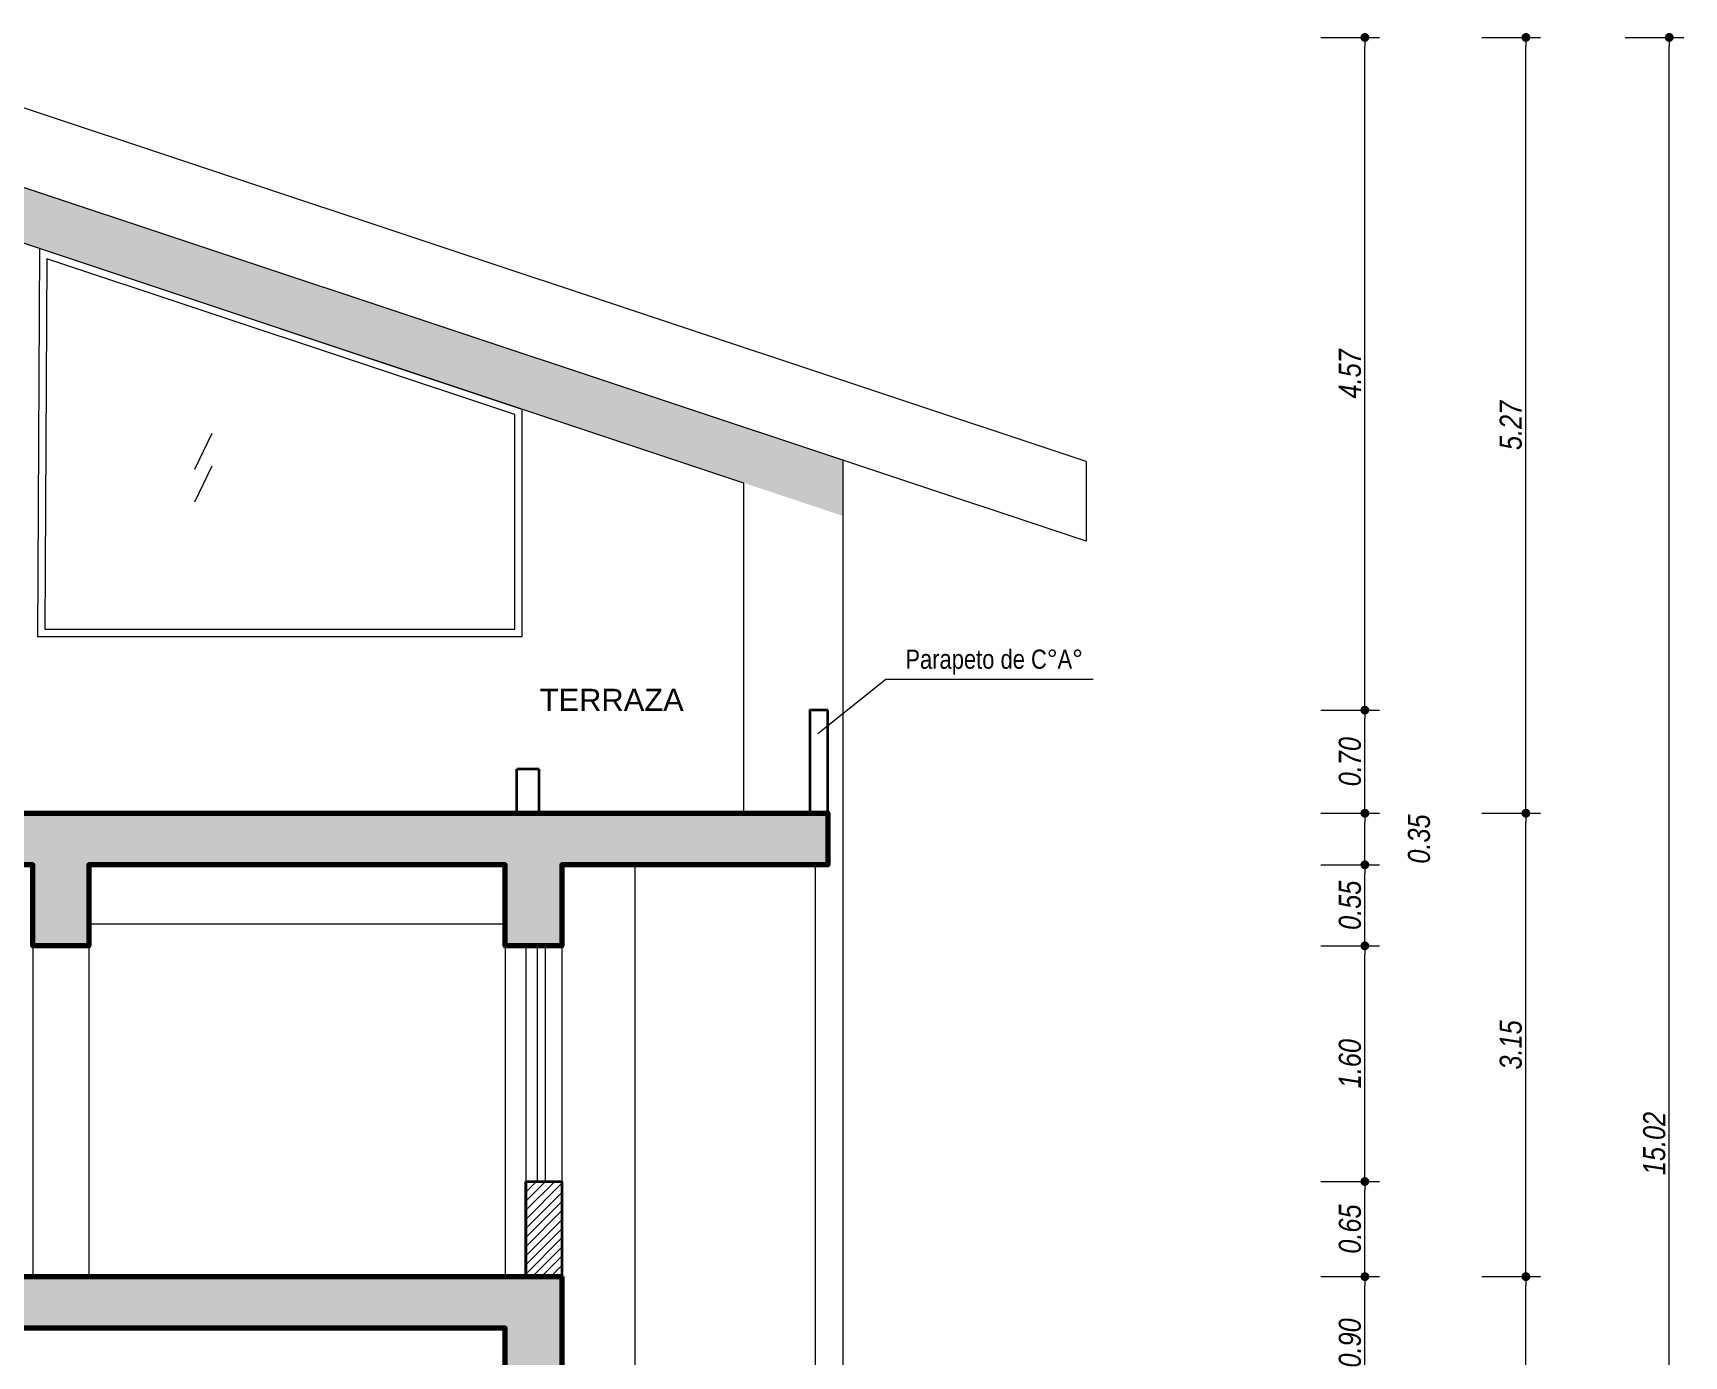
# Model space of a CAD drawing. Header units: inches. Extents: x 140 to 978, y -82 to 38.
# Drawn here: x 646.85 to 658.06, y -61.94 to -52.95 of the extents above; entities that cross this region are included whole.
import ezdxf

# ---------------------------------------------------------------- set-up
doc = ezdxf.new("R2010")
doc.units = ezdxf.units.IN
doc.header["$MEASUREMENT"] = 0
doc.layers.get('0').update_dxf_attribs({"lineweight": 0})
for name, color, linetype, lineweight in [('UNSAAC-CORTE ESTRUCTURA', 7, 'Continuous', 70), ('UNSAAC-CORTE MURO', 42, 'Continuous', 35), ('UNSAAC-COTA', 48, 'Continuous', 0), ('UNSAAC-FACHADA(2DO PLANO)', 7, 'Continuous', 30), ('UNSAAC-LINEA 0.00', 251, 'Continuous', 0), ('UNSAAC-LLAMADOS', 88, 'Continuous', 0), ('UNSAAC-MUEBLE', 254, 'Continuous', 0), ('UNSAAC-MURETE', 146, 'Continuous', 20), ('UNSAAC-TEXTOS', 250, 'Continuous', 0), ('UNSAAC-TEXTURAS', 250, 'Continuous', 0), ('UNSAAC-VANOS', 24, 'Continuous', 0)]:
    doc.layers.add(name, color=color, linetype=linetype, lineweight=lineweight)
doc.styles.add('narrow', font='')
doc.styles.get("Standard").update_dxf_attribs({"font": 'arial.ttf'})
doc.styles.get('narrow').set_extended_font_data('Arial Narrow', italic=True)
doc.dimstyles.new('1EN75', dxfattribs={"dimtxt": 0.15, "dimasz": 0.06, "dimexe": 0.1, "dimexo": 0.15, "dimgap": 0.025, "dimtad": 1, "dimzin": 1, "dimdsep": 46, "dimtxsty": 'narrow', "dimblk": 'DOT', "dimcen": 0.1, "dimclrd": 256, "dimclre": 256, "dimclrt": 256, "dimaunit": 1, "dimadec": 3, "dimazin": 0, "dimtfac": 1, "dimtmove": 2, "dimatfit": 3, "dimldrblk": 'ARCHTICK', "dimfxl": 0.3, "dimfxlon": 1, "dimtolj": 1, "dimtzin": 0, "dimlwd": 0, "dimlwe": 0, "dimarcsym": 0})
pattern_1 = [(50, (-76.37277, 1.53233), (0.35863009, -0.03137607), [0.0375, -0.4125]), (355, (-76.37277, 1.53233), (-0.06937567, 0.37609607), [0.03, -0.33]), (100.451444, (-76.3429, 1.52972), (0.28925442, 0.34472), [0.0318701, -0.35057106]), (46.1842, (-76.37277, 1.63233), (0.53362067, -0.08275964), [0.05625, -0.61875]), (96.635635, (-76.3283, 1.62544), (0.46733097, 0.4870593), [0.04780517, -0.5258569]), (351.18416, (-76.3728, 1.63233), (0.46733097, 0.4870593), [0.045, -0.495]), (21, (-76.32277, 1.60733), (0.29845353, -0.20130945), [0.0375, -0.4125]), (326, (-76.32277, 1.60733), (0.12165767, 0.36257502), [0.03, -0.33]), (71.451445, (-76.2979, 1.59056), (0.42011119, 0.16126558), [0.0318701, -0.35057106]), (37.5, (-76.37277, 1.53233), (0.006079928, 0.166446927), [0, -0.326, 0, -0.335, 0, -0.33125]), (7.5, (-76.37277, 1.53233), (0.13153477, 0.197205856), [0, -0.191, 0, -0.3185, 0, -0.12625]), (327.5, (-76.48427, 1.53233), (0.266911218, -0.011277436), [0, -0.125, 0, -0.39, 0, -0.5175]), (317.5, (-76.53427, 1.53233), (0.291593085, 0.05005249), [0, -0.1625, 0, -0.259, 0, -0.3675])]

# ---------------------------------------------------------------- blocks, each defined once
blk = doc.blocks.new('_Dot')
at = {"color": 0, "linetype": 'ByBlock', "lineweight": -2}
blk.add_line((-0.5, 0), (-1, 0), dxfattribs=at)
at = {"color": 0, "linetype": 'ByBlock', "const_width": 0.5}
blk.add_lwpolyline([(-0.25, 0, 1), (0.25, 0, 1)], format="xyb", close=True, dxfattribs=at)
blk = doc.blocks.new('*D932')
at = {"layer": 'Defpoints', "color": 0, "ltscale": 2.5, "transparency": 16777216}
for p in [(650.445, -61.397), (655.895, -61.397), (650.445, -62.297)]:
    blk.add_point(p, dxfattribs=at)
at = {"layer": 'UNSAAC-COTA', "lineweight": 0, "ltscale": 2.5, "transparency": 16777216}
for p, q in [((655.595, -61.397), (655.995, -61.397)), ((655.895, -62.237), (655.895, -61.457)), ((655.595, -62.297), (655.995, -62.297))]:
    blk.add_line(p, q, dxfattribs=at)
at = {"layer": 'UNSAAC-COTA', "lineweight": 0, "ltscale": 2.5, "transparency": 16777216, "xscale": 0.06, "yscale": 0.06, "zscale": 0.06}
for p, rotation in [((655.895, -61.397), 90), ((655.895, -62.297), 270)]:
    blk.add_blockref('_Dot', p, dxfattribs=dict(at, rotation=rotation))
at = {"layer": 'UNSAAC-COTA', "ltscale": 2.5, "transparency": 16777216, "insert": (655.794, -61.847), "char_height": 0.15, "attachment_point": 5, "rotation": 90, "style": 'narrow'}
blk.add_mtext('\\A1;0.90', dxfattribs=at)
blk = doc.blocks.new('_ArchTick')
at = {"layer": 'UNSAAC-FACHADA(2DO PLANO)', "color": 0, "const_width": 0.15}
blk.add_lwpolyline([(-0.5, -0.5), (0.5, 0.5)], dxfattribs=at)
blk = doc.blocks.new('*D933')
at = {"layer": 'Defpoints', "color": 0, "ltscale": 2.5, "transparency": 16777216}
for p in [(650.445, -60.751), (655.895, -60.751), (650.445, -61.397)]:
    blk.add_point(p, dxfattribs=at)
at = {"layer": 'UNSAAC-COTA', "lineweight": 0, "ltscale": 2.5, "transparency": 16777216}
for p, q in [((655.595, -60.751), (655.995, -60.751)), ((655.895, -61.337), (655.895, -60.811)), ((655.595, -61.397), (655.995, -61.397))]:
    blk.add_line(p, q, dxfattribs=at)
at = {"layer": 'UNSAAC-COTA', "lineweight": 0, "ltscale": 2.5, "transparency": 16777216, "xscale": 0.06, "yscale": 0.06, "zscale": 0.06}
for p, rotation in [((655.895, -60.751), 90), ((655.895, -61.397), 270)]:
    blk.add_blockref('_Dot', p, dxfattribs=dict(at, rotation=rotation))
at = {"layer": 'UNSAAC-COTA', "ltscale": 2.5, "transparency": 16777216, "insert": (655.794, -61.074), "char_height": 0.15, "attachment_point": 5, "rotation": 90, "style": 'narrow'}
blk.add_mtext('\\A1;0.65', dxfattribs=at)
blk = doc.blocks.new('*D934')
at = {"layer": 'Defpoints', "color": 0, "ltscale": 2.5, "transparency": 16777216}
for p in [(650.445, -59.151), (655.895, -59.151), (650.445, -60.751)]:
    blk.add_point(p, dxfattribs=at)
at = {"layer": 'UNSAAC-COTA', "lineweight": 0, "ltscale": 2.5, "transparency": 16777216}
for p, q in [((655.595, -59.151), (655.995, -59.151)), ((655.895, -60.691), (655.895, -59.211)), ((655.595, -60.751), (655.995, -60.751))]:
    blk.add_line(p, q, dxfattribs=at)
at = {"layer": 'UNSAAC-COTA', "lineweight": 0, "ltscale": 2.5, "transparency": 16777216, "xscale": 0.06, "yscale": 0.06, "zscale": 0.06}
for p, rotation in [((655.895, -59.151), 90), ((655.895, -60.751), 270)]:
    blk.add_blockref('_Dot', p, dxfattribs=dict(at, rotation=rotation))
at = {"layer": 'UNSAAC-COTA', "ltscale": 2.5, "transparency": 16777216, "insert": (655.794, -59.951), "char_height": 0.15, "attachment_point": 5, "rotation": 90, "style": 'narrow'}
blk.add_mtext('\\A1;1.60', dxfattribs=at)
blk = doc.blocks.new('*D935')
at = {"layer": 'Defpoints', "color": 0, "ltscale": 2.5, "transparency": 16777216}
for p in [(652.25, -58.601), (655.895, -58.601), (650.445, -59.151)]:
    blk.add_point(p, dxfattribs=at)
at = {"layer": 'UNSAAC-COTA', "lineweight": 0, "ltscale": 2.5, "transparency": 16777216}
for p, q in [((655.595, -58.601), (655.995, -58.601)), ((655.895, -59.091), (655.895, -58.661)), ((655.595, -59.151), (655.995, -59.151))]:
    blk.add_line(p, q, dxfattribs=at)
at = {"layer": 'UNSAAC-COTA', "lineweight": 0, "ltscale": 2.5, "transparency": 16777216, "xscale": 0.06, "yscale": 0.06, "zscale": 0.06}
for p, rotation in [((655.895, -58.601), 90), ((655.895, -59.151), 270)]:
    blk.add_blockref('_Dot', p, dxfattribs=dict(at, rotation=rotation))
at = {"layer": 'UNSAAC-COTA', "ltscale": 2.5, "transparency": 16777216, "insert": (655.794, -58.876), "char_height": 0.15, "attachment_point": 5, "rotation": 90, "style": 'narrow'}
blk.add_mtext('\\A1;0.55', dxfattribs=at)
blk = doc.blocks.new('*D936')
at = {"layer": 'Defpoints', "color": 0, "ltscale": 2.5, "transparency": 16777216}
for p in [(652.25, -58.251), (655.895, -58.251), (652.25, -58.601)]:
    blk.add_point(p, dxfattribs=at)
at = {"layer": 'UNSAAC-COTA', "lineweight": 0, "ltscale": 2.5, "transparency": 16777216}
for p, q in [((655.595, -58.251), (655.995, -58.251)), ((655.895, -58.541), (655.895, -58.311)), ((655.595, -58.601), (655.995, -58.601))]:
    blk.add_line(p, q, dxfattribs=at)
at = {"layer": 'UNSAAC-COTA', "lineweight": 0, "ltscale": 2.5, "transparency": 16777216, "xscale": 0.06, "yscale": 0.06, "zscale": 0.06}
for p, rotation in [((655.895, -58.251), 90), ((655.895, -58.601), 270)]:
    blk.add_blockref('_Dot', p, dxfattribs=dict(at, rotation=rotation))
at = {"layer": 'UNSAAC-COTA', "ltscale": 2.5, "transparency": 16777216, "insert": (656.263, -58.426), "char_height": 0.15, "attachment_point": 5, "rotation": 90, "style": 'narrow'}
blk.add_mtext('\\A1;0.35', dxfattribs=at)
blk = doc.blocks.new('*D937')
at = {"layer": 'Defpoints', "color": 0, "ltscale": 2.5, "transparency": 16777216}
for p in [(652.25, -57.551), (655.895, -57.551), (652.25, -58.251)]:
    blk.add_point(p, dxfattribs=at)
at = {"layer": 'UNSAAC-COTA', "lineweight": 0, "ltscale": 2.5, "transparency": 16777216}
for p, q in [((655.595, -57.551), (655.995, -57.551)), ((655.895, -58.191), (655.895, -57.611)), ((655.595, -58.251), (655.995, -58.251))]:
    blk.add_line(p, q, dxfattribs=at)
at = {"layer": 'UNSAAC-COTA', "lineweight": 0, "ltscale": 2.5, "transparency": 16777216, "xscale": 0.06, "yscale": 0.06, "zscale": 0.06}
for p, rotation in [((655.895, -57.551), 90), ((655.895, -58.251), 270)]:
    blk.add_blockref('_Dot', p, dxfattribs=dict(at, rotation=rotation))
at = {"layer": 'UNSAAC-COTA', "ltscale": 2.5, "transparency": 16777216, "insert": (655.794, -57.901), "char_height": 0.15, "attachment_point": 5, "rotation": 90, "style": 'narrow'}
blk.add_mtext('\\A1;0.70', dxfattribs=at)
blk = doc.blocks.new('*D939')
at = {"layer": 'Defpoints', "color": 0, "ltscale": 2.5, "transparency": 16777216}
for p in [(650.445, -61.397), (656.988, -61.397), (650.444, -64.551)]:
    blk.add_point(p, dxfattribs=at)
at = {"layer": 'UNSAAC-COTA', "lineweight": 0, "ltscale": 2.5, "transparency": 16777216}
for p, q in [((656.688, -61.397), (657.088, -61.397)), ((656.988, -64.491), (656.988, -61.457)), ((656.688, -64.551), (657.088, -64.551))]:
    blk.add_line(p, q, dxfattribs=at)
at = {"layer": 'UNSAAC-COTA', "lineweight": 0, "ltscale": 2.5, "transparency": 16777216, "xscale": 0.06, "yscale": 0.06, "zscale": 0.06}
for p, rotation in [((656.988, -61.397), 90), ((656.988, -64.551), 270)]:
    blk.add_blockref('_Dot', p, dxfattribs=dict(at, rotation=rotation))
at = {"layer": 'UNSAAC-COTA', "ltscale": 2.5, "transparency": 16777216, "insert": (656.886, -62.974), "char_height": 0.15, "attachment_point": 5, "rotation": 90, "style": 'narrow'}
blk.add_mtext('\\A1;3.15', dxfattribs=at)
blk = doc.blocks.new('*D940')
at = {"layer": 'Defpoints', "color": 0, "ltscale": 2.5, "transparency": 16777216}
for p in [(652.25, -58.251), (656.988, -58.251), (650.445, -61.397)]:
    blk.add_point(p, dxfattribs=at)
at = {"layer": 'UNSAAC-COTA', "lineweight": 0, "ltscale": 2.5, "transparency": 16777216}
for p, q in [((656.688, -58.251), (657.088, -58.251)), ((656.988, -61.337), (656.988, -58.311)), ((656.688, -61.397), (657.088, -61.397))]:
    blk.add_line(p, q, dxfattribs=at)
at = {"layer": 'UNSAAC-COTA', "lineweight": 0, "ltscale": 2.5, "transparency": 16777216, "xscale": 0.06, "yscale": 0.06, "zscale": 0.06}
for p, rotation in [((656.988, -58.251), 90), ((656.988, -61.397), 270)]:
    blk.add_blockref('_Dot', p, dxfattribs=dict(at, rotation=rotation))
at = {"layer": 'UNSAAC-COTA', "ltscale": 2.5, "transparency": 16777216, "insert": (656.886, -59.824), "char_height": 0.15, "attachment_point": 5, "rotation": 90, "style": 'narrow'}
blk.add_mtext('\\A1;3.15', dxfattribs=at)
blk = doc.blocks.new('*D941')
at = {"layer": 'Defpoints', "color": 0, "ltscale": 2.5, "transparency": 16777216}
for p in [(652.14, -52.984), (657.961, -52.984), (652.14, -68.001)]:
    blk.add_point(p, dxfattribs=at)
at = {"layer": 'UNSAAC-COTA', "lineweight": 0, "ltscale": 2.5, "transparency": 16777216}
for p, q in [((657.661, -52.984), (658.061, -52.984)), ((657.961, -67.941), (657.961, -53.044)), ((657.661, -68.001), (658.061, -68.001))]:
    blk.add_line(p, q, dxfattribs=at)
at = {"layer": 'UNSAAC-COTA', "lineweight": 0, "ltscale": 2.5, "transparency": 16777216, "xscale": 0.06, "yscale": 0.06, "zscale": 0.06}
for p, rotation in [((657.961, -52.984), 90), ((657.961, -68.001), 270)]:
    blk.add_blockref('_Dot', p, dxfattribs=dict(at, rotation=rotation))
at = {"layer": 'UNSAAC-COTA', "ltscale": 2.5, "transparency": 16777216, "insert": (657.86, -60.493), "char_height": 0.15, "attachment_point": 5, "rotation": 90, "style": 'narrow'}
blk.add_mtext('\\A1;15.02', dxfattribs=at)
blk = doc.blocks.new('*D967')
at = {"layer": 'Defpoints', "color": 0, "ltscale": 2.5, "transparency": 16777216}
for p in [(645.354, -52.984), (655.895, -52.984), (652.25, -57.551)]:
    blk.add_point(p, dxfattribs=at)
at = {"layer": 'UNSAAC-COTA', "lineweight": 0, "ltscale": 2.5, "transparency": 16777216}
for p, q in [((655.595, -52.984), (655.995, -52.984)), ((655.895, -57.491), (655.895, -53.044)), ((655.595, -57.551), (655.995, -57.551))]:
    blk.add_line(p, q, dxfattribs=at)
at = {"layer": 'UNSAAC-COTA', "lineweight": 0, "ltscale": 2.5, "transparency": 16777216, "xscale": 0.06, "yscale": 0.06, "zscale": 0.06}
for p, rotation in [((655.895, -52.984), 90), ((655.895, -57.551), 270)]:
    blk.add_blockref('_Dot', p, dxfattribs=dict(at, rotation=rotation))
at = {"layer": 'UNSAAC-COTA', "ltscale": 2.5, "transparency": 16777216, "insert": (655.794, -55.268), "char_height": 0.15, "attachment_point": 5, "rotation": 90, "style": 'narrow'}
blk.add_mtext('\\A1;4.57', dxfattribs=at)
blk = doc.blocks.new('*D968')
at = {"layer": 'Defpoints', "color": 0, "ltscale": 2.5, "transparency": 16777216}
for p in [(645.354, -52.984), (656.988, -52.984), (652.25, -58.251)]:
    blk.add_point(p, dxfattribs=at)
at = {"layer": 'UNSAAC-COTA', "lineweight": 0, "ltscale": 2.5, "transparency": 16777216}
for p, q in [((656.688, -52.984), (657.088, -52.984)), ((656.988, -58.191), (656.988, -53.044)), ((656.688, -58.251), (657.088, -58.251))]:
    blk.add_line(p, q, dxfattribs=at)
at = {"layer": 'UNSAAC-COTA', "lineweight": 0, "ltscale": 2.5, "transparency": 16777216, "xscale": 0.06, "yscale": 0.06, "zscale": 0.06}
for p, rotation in [((656.988, -52.984), 90), ((656.988, -58.251), 270)]:
    blk.add_blockref('_Dot', p, dxfattribs=dict(at, rotation=rotation))
at = {"layer": 'UNSAAC-COTA', "ltscale": 2.5, "transparency": 16777216, "insert": (656.886, -55.618), "char_height": 0.15, "attachment_point": 5, "rotation": 90, "style": 'narrow'}
blk.add_mtext('\\A1;5.27', dxfattribs=at)

msp = doc.modelspace()

# ---------------------------------------------------------------- hatches: boundary and pattern name
at = {"layer": 'UNSAAC-LINEA 0.00', "ltscale": 2.5}
h = msp.add_hatch(dxfattribs=at)
h.set_pattern_fill('AR-SAND', color=256, scale=0.015)
h.set_pattern_definition([(37.5, (-716.93502, -25.625392), (-0.00094490037, 0.02890235654), [0, -0.0228, 0, -0.0255, 0, -0.024375]), (7.5, (-716.93502, -25.62539), (0.0265466506, 0.042332191), [0, -0.0123, 0, -0.02055, 0, -0.007875]), (327.5, (-716.95347, -25.625392), (0.04671212793, 8.48858e-05), [0, -0.0075, 0, -0.027, 0, -0.03525]), (317.5, (-716.95347, -25.62539), (0.0450918991, 0.0131651335), [0, -0.00375, 0, -0.0177, 0, -0.02025])])
h.paths.add_polyline_path([(652.354, -56.233), (652.354, -55.855), (645.354, -53.525), (641.266, -55.922), (641.831, -56.488), (645.92, -54.091)])
at = {"layer": 'UNSAAC-TEXTURAS', "ltscale": 2.5}
h = msp.add_hatch(dxfattribs=at)
h.set_pattern_fill('AR-CONC', color=256, scale=0.05)
h.set_pattern_definition(pattern_1)
h.paths.add_polyline_path([(652.25, -58.251), (641.089, -58.251), (641.089, -58.601), (641.089, -59.151), (641.539, -59.151), (641.539, -58.601), (646.854, -58.601), (646.854, -59.151), (647.234, -59.151), (647.234, -58.601), (650.06, -58.601), (650.06, -59.151), (650.445, -59.151), (650.445, -58.601), (652.25, -58.601)])
at = {"layer": 'UNSAAC-TEXTURAS'}
h = msp.add_hatch(dxfattribs=at)
h.set_pattern_fill('ANSI31', color=256, scale=0.35)
h.set_pattern_definition([(45, (-76.372774, 1.532334), (-0.0309359217, 0.0309359217), [])])
h.paths.add_polyline_path([(650.2, -60.751), (650.445, -60.751), (650.445, -61.397), (650.2, -61.397)])
at = {"layer": 'UNSAAC-TEXTURAS', "ltscale": 2.5}
h = msp.add_hatch(dxfattribs=at)
h.set_pattern_fill('AR-CONC', color=256, scale=0.05)
h.set_pattern_definition(pattern_1)
h.paths.add_polyline_path([(650.445, -61.397), (650.2, -61.397), (641.149, -61.397), (641.149, -61.747), (641.149, -62.297), (641.599, -62.297), (641.599, -61.747), (645.404, -61.747), (645.404, -62.297), (645.784, -62.297), (645.784, -61.747), (650.06, -61.747), (650.06, -62.297), (650.445, -62.297)])

# ---------------------------------------------------------------- linework, layer by layer
at = {"layer": 'UNSAAC-CORTE ESTRUCTURA'}
msp.add_line((641.089, -61.397), (650.445, -61.397), dxfattribs=at)
for points in [[(641.089, -58.251), (652.25, -58.251), (652.25, -58.601), (650.445, -58.601), (650.445, -59.151), (650.06, -59.151), (650.06, -58.601), (647.234, -58.601), (647.234, -59.151), (646.854, -59.151), (646.854, -58.601), (641.539, -58.601), (641.539, -59.151), (641.089, -59.151), (641.089, -58.601)], [(650.445, -61.397), (650.445, -62.297), (650.06, -62.297), (650.06, -61.747), (645.784, -61.747), (645.784, -62.297), (645.404, -62.297), (645.404, -61.747), (641.599, -61.747), (641.599, -62.297), (641.149, -62.297), (641.149, -61.747)]]:
    msp.add_lwpolyline(points, dxfattribs=at)
at = {"layer": 'UNSAAC-CORTE MURO'}
for p, q in [((650.139, -58.251), (650.139, -57.951)), ((650.289, -57.951), (650.139, -57.951)), ((650.289, -58.251), (650.289, -57.951)), ((650.2, -60.751), (650.2, -61.405)), ((650.445, -60.751), (650.445, -61.405))]:
    msp.add_line(p, q, dxfattribs=at)
for points in [[(652.25, -57.551), (652.127, -57.551), (652.127, -58.251), (652.25, -58.251)], [(650.2, -60.751), (650.445, -60.751), (650.445, -61.397), (650.2, -61.397)]]:
    msp.add_lwpolyline(points, close=True, dxfattribs=at)
msp.add_lwpolyline([(650.2, -60.751), (650.445, -60.751)], dxfattribs=at)
at = {"layer": 'UNSAAC-LINEA 0.00', "ltscale": 2.5}
for p, q in [((651.679, -56.009), (645.354, -53.904)), ((651.679, -58.251), (651.679, -56.009))]:
    msp.add_line(p, q, dxfattribs=at)
msp.add_lwpolyline([(646.885, -57.051), (650.175, -57.051), (650.175, -55.509), (646.898, -54.418), (646.885, -57.051)], dxfattribs=at)
msp.add_lwpolyline([(646.935, -57.001), (650.125, -57.001), (650.125, -55.545), (646.948, -54.487)], close=True, dxfattribs=at)
at = {"layer": 'UNSAAC-LLAMADOS'}
msp.add_lwpolyline([(654.05, -57.342), (652.643, -57.342), (652.181, -57.711)], dxfattribs=at)
at = {"layer": 'UNSAAC-MUEBLE'}
for p, q in [((648.067, -55.673), (647.95, -55.917)), ((648.067, -55.894), (647.95, -56.138)), ((650.06, -58.601), (650.06, -61.405)), ((650.94, -58.601), (650.94, -64.551)), ((652.166, -65.401), (652.166, -58.601)), ((647.234, -59.001), (650.06, -59.001))]:
    msp.add_line(p, q, dxfattribs=at)
at = {"layer": 'UNSAAC-MUEBLE', "ltscale": 2.5}
msp.add_line((652.354, -65.401), (652.354, -55.855), dxfattribs=at)
at = {"layer": 'UNSAAC-MURETE'}
for p, q in [((654.004, -55.863), (645.354, -52.984)), ((654.004, -56.404), (645.354, -53.525)), ((654.004, -55.863), (654.004, -56.404)), ((650.2, -59.151), (650.2, -60.751)), ((650.445, -59.151), (650.445, -60.751))]:
    msp.add_line(p, q, dxfattribs=at)
at = {"layer": 'UNSAAC-TEXTURAS'}
for p, q in [((646.854, -59.151), (646.854, -61.401)), ((647.234, -59.151), (647.234, -61.401))]:
    msp.add_line(p, q, dxfattribs=at)
at = {"layer": 'UNSAAC-VANOS'}
for p, q in [((650.277, -59.151), (650.277, -60.751)), ((650.33, -59.151), (650.33, -60.751))]:
    msp.add_line(p, q, dxfattribs=at)

# ---------------------------------------------------------------- texts
at = {"layer": 'UNSAAC-LLAMADOS', "insert": (652.776, -57.14), "char_height": 0.13, "width": 2.19448, "attachment_point": 1, "style": 'narrow'}
msp.add_mtext('{\\fArial Narrow|b0|i0|c0|p34;Parapeto de C°A°}', dxfattribs=at)
at = {"layer": 'UNSAAC-TEXTOS', "insert": (649.643, -57.406), "char_height": 0.15, "width": 2.27449, "attachment_point": 1}
msp.add_mtext('\\pi0.65056;TERRAZA', dxfattribs=at)

# ---------------------------------------------------------------- dimensions: what is measured, and where the dimension line sits
at = {"layer": 'UNSAAC-COTA', "ltscale": 2.5}
for base, p1, p2, angle, picture, middle in [((655.895, -52.984), (652.25, -57.551), (645.354, -52.984), 90, '*D967', (655.794, -55.268)), ((656.988, -52.984), (652.25, -58.251), (645.354, -52.984), 270, '*D968', (656.886, -55.618)), ((655.895, -57.551), (652.25, -58.251), (652.25, -57.551), 90, '*D937', (655.794, -57.901)), ((656.988, -58.251), (650.445, -61.397), (652.25, -58.251), 270, '*D940', (656.886, -59.824)), ((655.895, -58.251), (652.25, -58.601), (652.25, -58.251), 90, '*D936', (656.263, -58.426)), ((655.895, -58.601), (650.445, -59.151), (652.25, -58.601), 90, '*D935', (655.794, -58.876)), ((655.895, -59.151), (650.445, -60.751), (650.445, -59.151), 90, '*D934', (655.794, -59.951)), ((655.895, -60.751), (650.445, -61.397), (650.445, -60.751), 90, '*D933', (655.794, -61.074)), ((656.988, -61.397), (650.444, -64.551), (650.445, -61.397), 270, '*D939', (656.886, -62.974)), ((655.895, -61.397), (650.445, -62.297), (650.445, -61.397), 90, '*D932', (655.794, -61.847))]:
    dim = msp.add_linear_dim(base=base, p1=p1, p2=p2, angle=angle, dimstyle='1EN75', dxfattribs=at)
    dim.commit()
    dim.dimension.update_dxf_attribs({"geometry": picture, "text_midpoint": middle})
dim = msp.add_aligned_dim(p1=(652.14, -68.001), p2=(652.14, -52.984), distance=-5.821, dimstyle='1EN75', dxfattribs=at)
dim.commit()
dim.dimension.update_dxf_attribs({"geometry": '*D941', "text_midpoint": (657.86, -60.493)})

doc.saveas('drawing.dxf')
